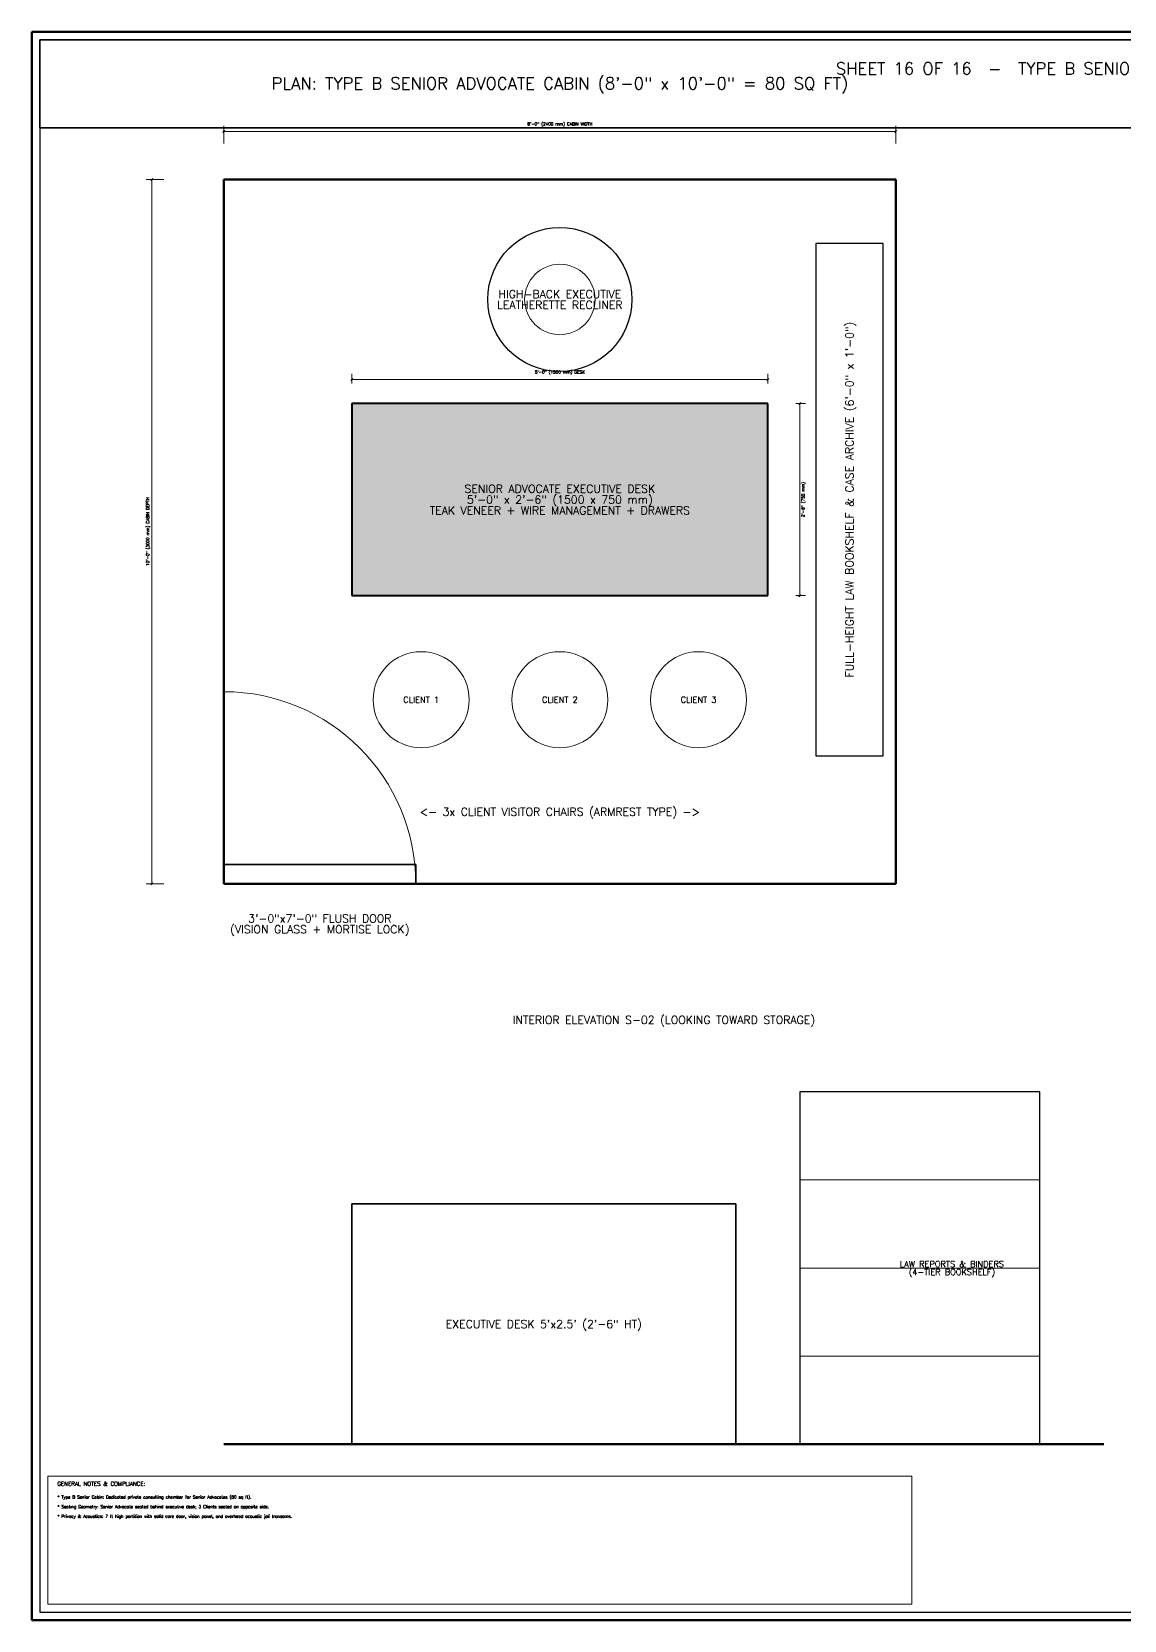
# Model space of a CAD drawing. Header units: inches. Extents: x 0 to 1800, y 0 to 1191.
# Drawn here: x 0 to 819, y 0 to 1191 of the extents above; entities that cross this region are included whole.
import ezdxf
from ezdxf.enums import TextEntityAlignment as Align

# ---------------------------------------------------------------- set-up
doc = ezdxf.new("R2010")
doc.units = ezdxf.units.IN
doc.header["$MEASUREMENT"] = 0
for name, color, linetype in [('A-DIM', 4, 'Continuous'), ('A-DOOR', 2, 'Continuous'), ('A-FURN', 1, 'Continuous'), ('A-HATCH', 8, 'Continuous'), ('A-SECT-CUT', 1, 'Continuous'), ('A-TEXT', 7, 'Continuous'), ('A-TEXT-TTL', 7, 'Continuous'), ('A-TTLB', 7, 'Continuous'), ('A-WALL', 7, 'Continuous')]:
    doc.layers.add(name, color=color, linetype=linetype)
doc.styles.add('SIMPLEX', font='simplex.shx')

msp = doc.modelspace()

# ---------------------------------------------------------------- hatches: boundary and pattern name
at = {"layer": 'A-HATCH'}
h = msp.add_hatch(dxfattribs=at)
h.set_pattern_fill('SOLID')
h.paths.add_polyline_path([(240, 768), (552, 768), (552, 912), (240, 912)])

# ---------------------------------------------------------------- linework, layer by layer
at = {"layer": 'A-DIM', "lineweight": 13}
for p, q in [((144, 1107), (144, 1120.2)), ((648, 1107), (648, 1120.2)), ((99, 1080), (85.8, 1080)), ((240, 927), (240, 934.2)), ((552, 927), (552, 934.2)), ((573, 912), (580.2, 912)), ((573, 768), (580.2, 768)), ((99, 552), (85.8, 552))]:
    msp.add_line(p, q, dxfattribs=at)
at = {"layer": 'A-DIM', "lineweight": 30}
for p, q in [((143.2, 1115.2), (144.8, 1116.8)), ((647.2, 1115.2), (648.8, 1116.8)), ((89.2, 1079.2), (90.8, 1080.8)), ((239.2, 929.2), (240.8, 930.8)), ((551.2, 929.2), (552.8, 930.8)), ((575.2, 911.2), (576.8, 912.8)), ((575.2, 767.2), (576.8, 768.8)), ((89.2, 551.2), (90.8, 552.8))]:
    msp.add_line(p, q, dxfattribs=at)
at = {"layer": 'A-DIM', "lineweight": 18}
for p, q in [((144, 1116), (648, 1116)), ((90, 552), (90, 1080)), ((240, 930), (552, 930)), ((576, 768), (576, 912))]:
    msp.add_line(p, q, dxfattribs=at)
at = {"layer": 'A-DOOR', "lineweight": 35}
for p, q in [((288, 566.4), (144, 566.4)), ((144, 566.4), (144, 552)), ((288, 552), (288, 566.4)), ((144, 552), (288, 552))]:
    msp.add_line(p, q, dxfattribs=at)
at = {"layer": 'A-DOOR', "lineweight": 20}
msp.add_arc((144, 552), 144, 0, 90, dxfattribs=at)
at = {"layer": 'A-FURN', "lineweight": 30}
for p, q in [((638.4, 1032), (588, 1032)), ((588, 1032), (588, 648)), ((638.4, 648), (638.4, 1032)), ((588, 648), (638.4, 648)), ((756, 396), (576, 396)), ((576, 396), (576, 132)), ((756, 132), (756, 396)), ((576, 132), (756, 132))]:
    msp.add_line(p, q, dxfattribs=at)
at = {"layer": 'A-FURN', "lineweight": 40}
for p, q in [((552, 912), (240, 912)), ((240, 912), (240, 768)), ((552, 768), (552, 912)), ((240, 768), (552, 768))]:
    msp.add_line(p, q, dxfattribs=at)
at = {"layer": 'A-FURN', "lineweight": 18}
for p, q in [((576, 330), (756, 330)), ((576, 264), (756, 264)), ((576, 198), (756, 198))]:
    msp.add_line(p, q, dxfattribs=at)
at = {"layer": 'A-FURN', "lineweight": 35}
for p, q in [((528, 312), (240, 312)), ((240, 312), (240, 132)), ((528, 132), (528, 312)), ((240, 132), (528, 132))]:
    msp.add_line(p, q, dxfattribs=at)
at = {"layer": 'A-FURN', "lineweight": 30}
msp.add_circle((396, 990), 54, dxfattribs=at)
at = {"layer": 'A-FURN', "lineweight": 15}
msp.add_circle((396, 990), 26.4, dxfattribs=at)
at = {"layer": 'A-FURN', "lineweight": 20}
for centre in [(292, 690), (396, 690), (500, 690)]:
    msp.add_circle(centre, 36, dxfattribs=at)
at = {"layer": 'A-SECT-CUT', "lineweight": 50}
msp.add_line((144, 132), (804, 132), dxfattribs=at)
at = {"layer": 'A-TTLB', "lineweight": 50}
for p, q in [((1800, 1190.7), (0, 1190.7)), ((0, 1190.7), (0, 0)), ((0, 0), (1800, 0))]:
    msp.add_line(p, q, dxfattribs=at)
at = {"layer": 'A-TTLB', "lineweight": 25}
for p, q in [((1794, 1184.7), (6, 1184.7)), ((6, 1184.7), (6, 6)), ((6, 6), (1794, 6))]:
    msp.add_line(p, q, dxfattribs=at)
at = {"layer": 'A-TTLB', "lineweight": 35}
for p, q in [((1794, 1184.7), (6, 1184.7)), ((6, 1184.7), (6, 1118.7)), ((6, 1118.7), (1794, 1118.7))]:
    msp.add_line(p, q, dxfattribs=at)
at = {"layer": 'A-TTLB', "lineweight": 20}
for p, q in [((660, 108), (12, 108)), ((12, 108), (12, 12)), ((660, 12), (660, 108)), ((12, 12), (660, 12))]:
    msp.add_line(p, q, dxfattribs=at)
at = {"layer": 'A-WALL', "lineweight": 50}
for p, q in [((648, 1080), (144, 1080)), ((144, 1080), (144, 552)), ((648, 552), (648, 1080)), ((144, 552), (648, 552))]:
    msp.add_line(p, q, dxfattribs=at)

# ---------------------------------------------------------------- texts
at = {"layer": 'A-DIM', "style": 'SIMPLEX'}
for s, p in [('8\'-0" (2400 mm) CABIN WIDTH', (396, 1119.8)), ('5\'-0" (1500 mm) DESK', (396, 933.8))]:
    msp.add_text(s, height=2.25, dxfattribs=at).set_placement(p, align=Align.BOTTOM_CENTER)
msp.add_text('2\'-6" (750 mm)', height=2.25, rotation=90, dxfattribs=at).set_placement((580.2, 840), align=Align.BOTTOM_CENTER)
msp.add_text('10\'-0" (3000 mm) CABIN DEPTH', height=2.25, rotation=90, dxfattribs=at).set_placement((85.8, 816), align=Align.TOP_CENTER)
msp.add_text('<- 3x CLIENT VISITOR CHAIRS (ARMREST TYPE) ->', height=6, dxfattribs=at).set_placement((396, 606), align=Align.MIDDLE_CENTER)
at = {"layer": 'A-DOOR', "style": 'SIMPLEX'}
for s, p in [('3\'-0"x7\'-0" FLUSH DOOR', (216, 526)), ('(VISION GLASS + MORTISE LOCK)', (216, 517.9))]:
    msp.add_text(s, height=6, dxfattribs=at).set_placement(p, align=Align.MIDDLE_CENTER)
at = {"layer": 'A-FURN', "style": 'SIMPLEX'}
msp.add_text('FULL-HEIGHT LAW BOOKSHELF & CASE ARCHIVE (6\'-0" x 1\'-0")', height=6, rotation=90, dxfattribs=at).set_placement((613.2, 840), align=Align.MIDDLE_CENTER)
for s, height, p in [('SENIOR ADVOCATE EXECUTIVE DESK', 6, (396, 848.1)), ('TEAK VENEER + WIRE MANAGEMENT + DRAWERS', 6, (396, 831.9)), ('5\'-0" x 2\'-6" (1500 x 750 mm)', 6, (396, 840)), ('CLIENT 1', 4.5, (292, 690)), ('CLIENT 2', 4.5, (396, 690)), ('CLIENT 3', 4.5, (500, 690)), ('LAW REPORTS & BINDERS', 4.5, (690, 267)), ('(4-TIER BOOKSHELF)', 4.5, (690, 261)), ('EXECUTIVE DESK 5\'x2.5\' (2\'-6" HT)', 6, (384, 222))]:
    msp.add_text(s, height=height, dxfattribs=at).set_placement(p, align=Align.MIDDLE_CENTER)
at = {"layer": 'A-TEXT', "style": 'SIMPLEX'}
for s, p in [('* Type B Senior Cabin: Dedicated private consulting chamber for Senior Advocates (80 sq ft).', (19.2, 91.2)), ('* Seating Geometry: Senior Advocate seated behind executive desk; 3 Clients seated on opposite side.', (19.2, 84)), ('* Privacy & Acoustics: 7 ft high partition with solid core door, vision panel, and overhead acoustic jali transoms.', (19.2, 76.8))]:
    msp.add_text(s, height=2.25, dxfattribs=at).set_placement(p)
at = {"layer": 'A-TEXT-TTL', "style": 'SIMPLEX'}
for s, height, p in [("SHEET 16 OF 16  -  TYPE B SENIOR ADVOCATE PREMIUM CABIN (8'X10') - PLAN & ELEVATIONS", 9, (900, 1163.1)), ('PLAN: TYPE B SENIOR ADVOCATE CABIN (8\'-0" x 10\'-0" = 80 SQ FT)', 9, (396, 1152)), ('LEATHERETTE RECLINER', 6, (396, 985.9)), ('HIGH-BACK EXECUTIVE', 6, (396, 994)), ('INTERIOR ELEVATION S-02 (LOOKING TOWARD STORAGE)', 6, (474, 450))]:
    msp.add_text(s, height=height, dxfattribs=at).set_placement(p, align=Align.MIDDLE_CENTER)
msp.add_text('GENERAL NOTES & COMPLIANCE:', height=3, dxfattribs=at).set_placement((19.2, 100.8))

doc.saveas('drawing.dxf')
